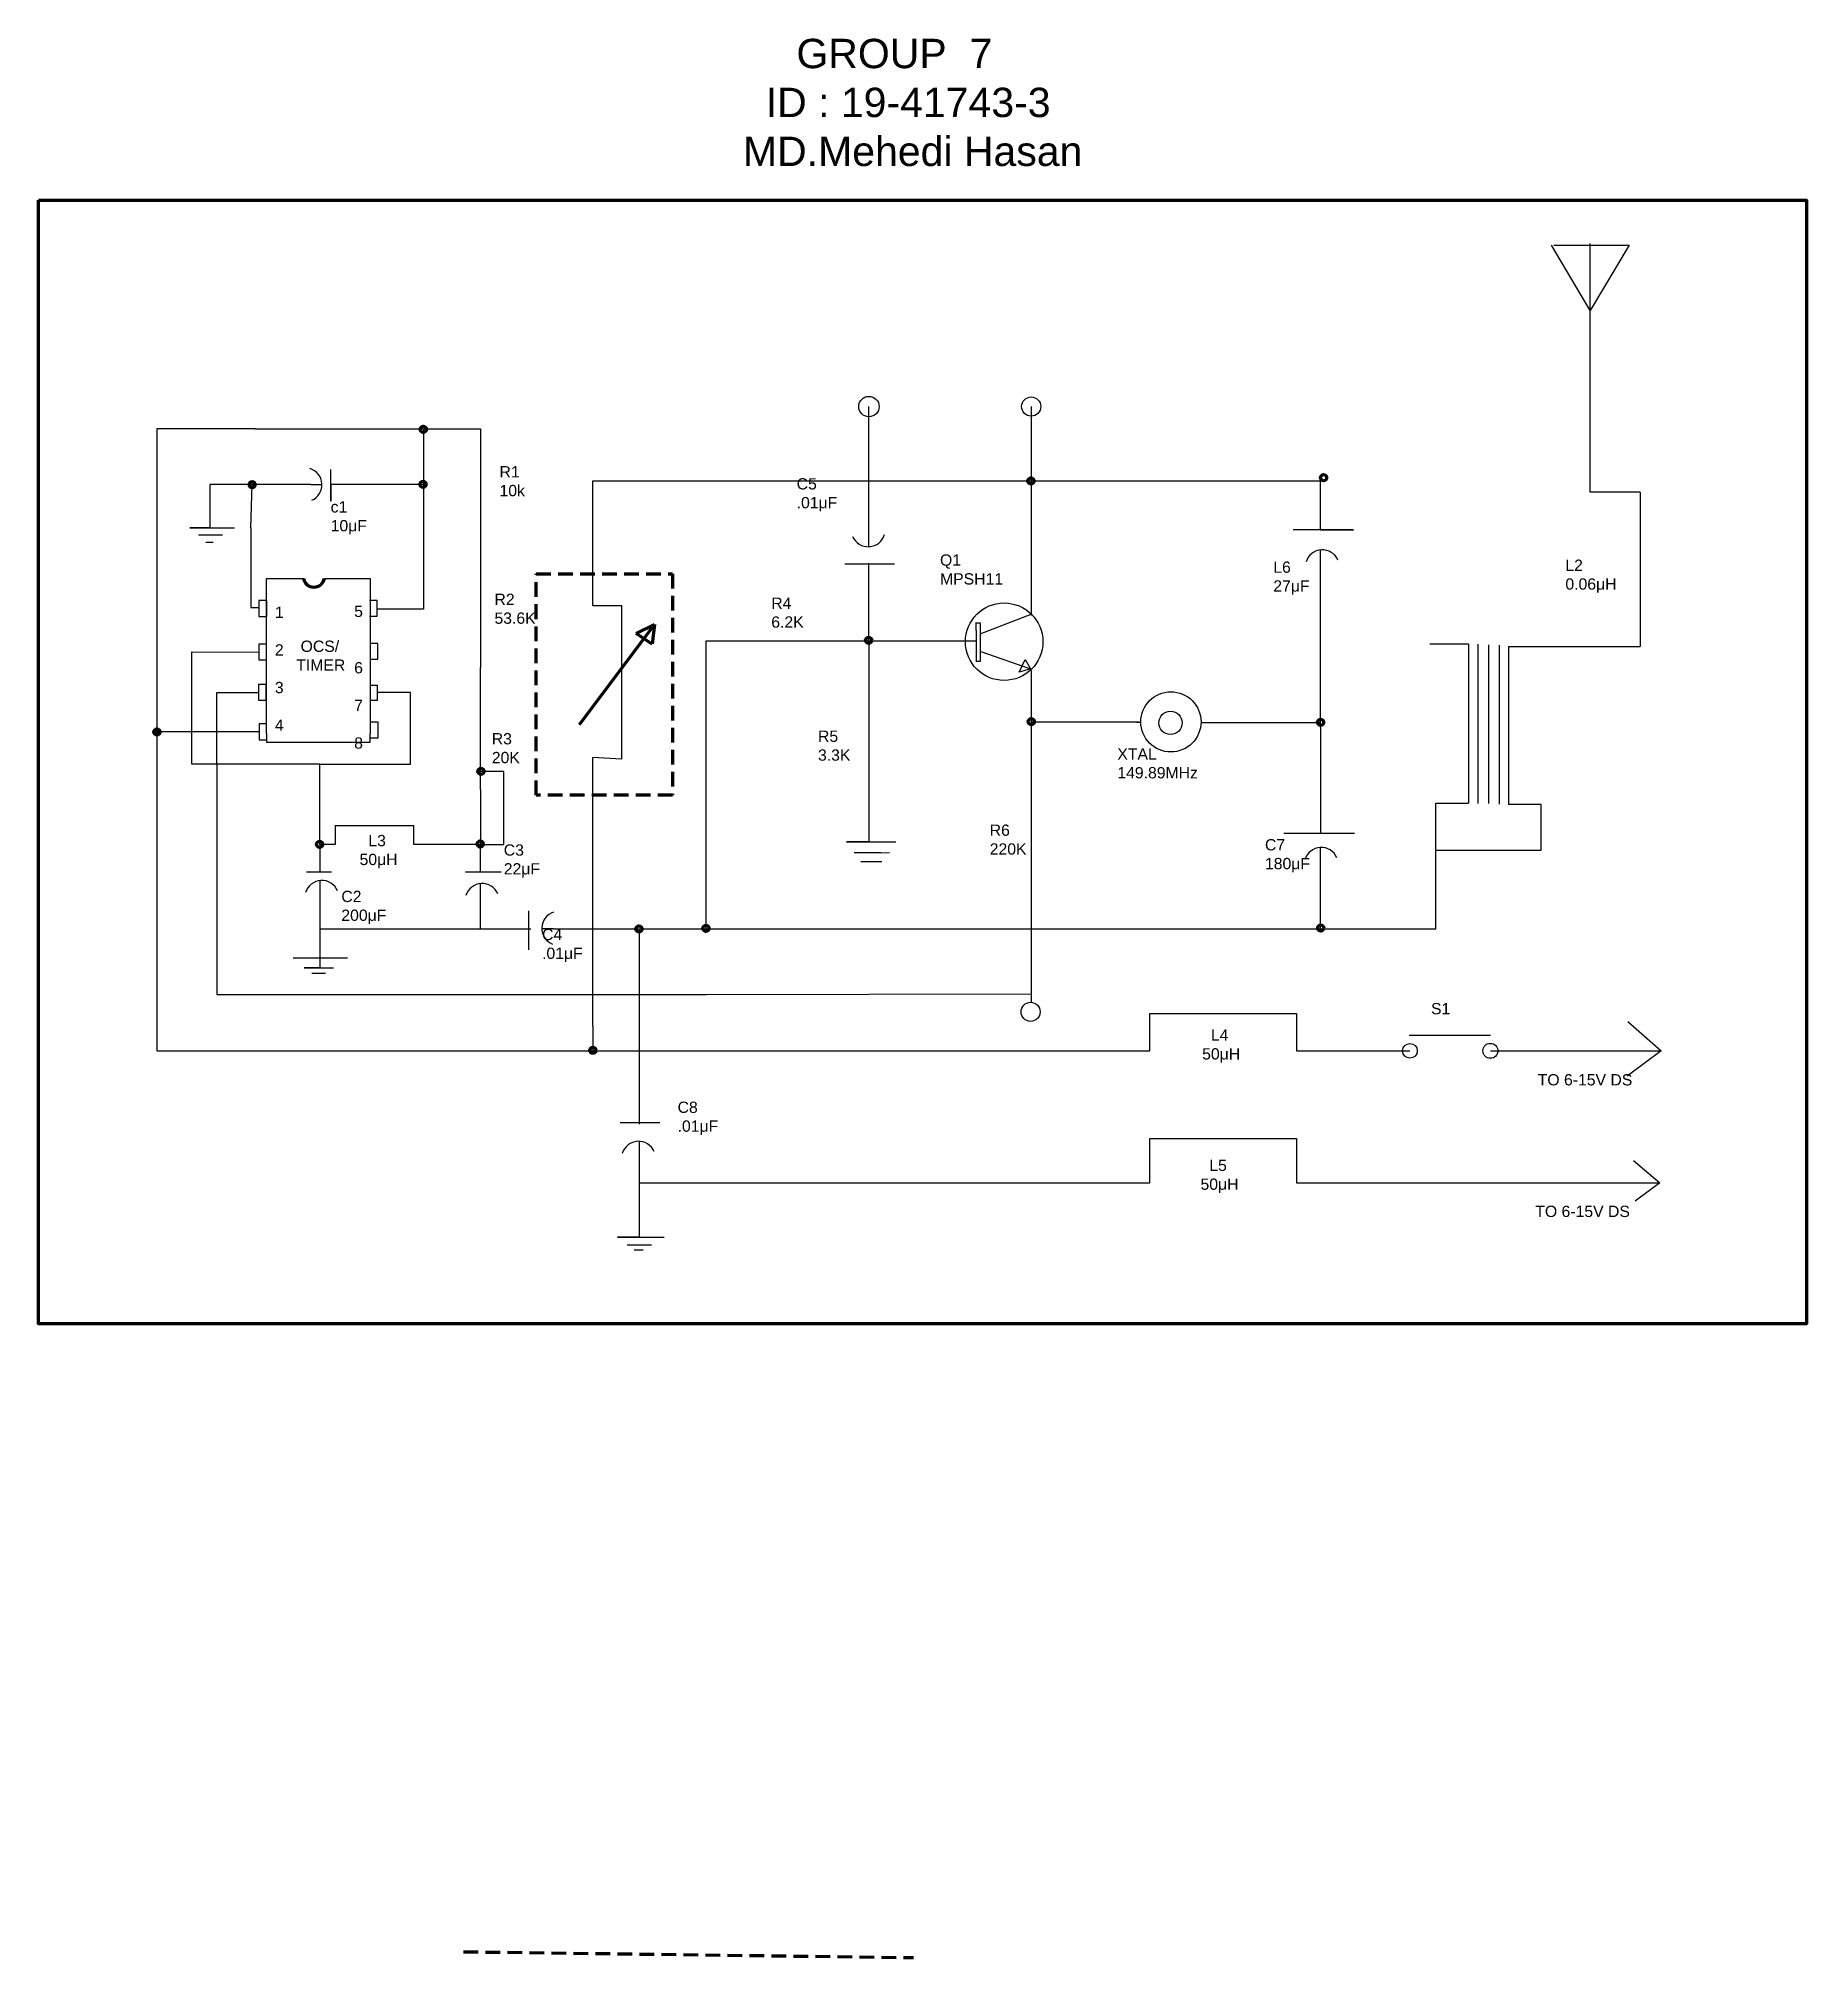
# Model space of a CAD drawing. Header units: inches. Extents: x 49 to 127.3, y -8.6 to 76.5.
import ezdxf

# ---------------------------------------------------------------- set-up
doc = ezdxf.new("R2010")
doc.units = ezdxf.units.IN
doc.header["$LTSCALE"] = 1.3
doc.header["$MEASUREMENT"] = 0
doc.linetypes.add('DASHED', pattern=[0.75, 0.5, -0.25])
doc.styles.get("Standard").update_dxf_attribs({"font": 'arial.ttf'})
doc.linetypes.add('ZIGZAG', pattern='A,0.0001,-0.2,[131,ltypeshp.shx,S=0.2,R=0,X=-0.2,Y=0],-0.4,[131,ltypeshp.shx,S=0.2,R=180,X=0.2,Y=0],-0.2', length=0.8001)

msp = doc.modelspace()

# ---------------------------------------------------------------- linework, layer by layer
for p, q in [((117.754, 64.406), (116.053, 67.294)), ((116.149, 67.294), (119.488, 67.294)), ((119.488, 67.294), (117.754, 64.406)), ((117.765, 56.363), (117.765, 67.374)), ((85.808, 53.964), (85.808, 60.15)), ((92.996, 60.15), (92.996, 50.89)), ((58.627, 59.16), (54.265, 59.16)), ((54.265, 59.16), (54.265, 32.698)), ((58.627, 59.16), (66.07, 59.16)), ((66.07, 59.16), (68.595, 59.16)), ((66.07, 59.16), (66.07, 56.702)), ((68.595, 59.16), (68.595, 57.963)), ((61.962, 55.955), (61.962, 57.366)), ((58.478, 56.702), (56.606, 56.702)), ((56.606, 56.702), (56.606, 54.78)), ((58.426, 54.78), (58.478, 56.702)), ((61.079, 56.702), (58.478, 56.702)), ((61.079, 56.702), (61.577, 56.702)), ((62.489, 56.692), (61.962, 56.692)), ((61.962, 56.692), (61.962, 55.955)), ((63.557, 56.702), (62.484, 56.702)), ((63.902, 56.702), (63.557, 56.702)), ((66.07, 56.702), (63.902, 56.702)), ((66.07, 56.702), (66.07, 51.169)), ((73.578, 51.332), (73.578, 56.863)), ((73.578, 56.863), (105.813, 56.863)), ((105.813, 54.689), (105.813, 56.863)), ((119.968, 56.363), (117.765, 56.363)), ((68.595, 55.343), (68.595, 51.687)), ((56.606, 54.78), (55.721, 54.78)), ((55.721, 54.78), (57.698, 54.78)), ((56.103, 54.468), (57.171, 54.468)), ((58.426, 54.78), (58.426, 51.244)), ((107.275, 54.689), (104.605, 54.689)), ((105.813, 54.689), (107.275, 54.689)), ((56.431, 54.14), (56.76, 54.14)), ((105.813, 45.943), (105.813, 53.796)), ((84.741, 53.179), (86.934, 53.179)), ((85.808, 49.773), (85.808, 53.205)), ((59.114, 51.244), (59.114, 52.535)), ((59.114, 52.535), (60.751, 52.535)), ((61.684, 52.535), (63.715, 52.535)), ((63.715, 52.535), (63.715, 45.658)), ((58.426, 51.244), (58.76, 51.244)), ((58.76, 51.241), (58.786, 51.241)), ((59.128, 51.556), (58.786, 51.556)), ((58.786, 51.556), (58.786, 51.204)), ((58.786, 51.198), (58.786, 50.856)), ((59.114, 46.881), (59.114, 51.244)), ((59.128, 50.856), (59.128, 51.556)), ((64.022, 51.565), (63.68, 51.565)), ((64.022, 51.223), (64.022, 51.565)), ((64.022, 50.865), (64.022, 51.217)), ((66.07, 51.169), (64.022, 51.169)), ((73.578, 51.332), (74.841, 51.332)), ((58.786, 50.856), (59.128, 50.856)), ((63.68, 50.865), (64.022, 50.865)), ((90.754, 50.559), (90.534, 50.559)), ((90.565, 50.229), (90.565, 50.59)), ((90.565, 50.229), (90.565, 49.191)), ((90.738, 50.087), (92.988, 50.952)), ((90.754, 48.877), (90.754, 50.559)), ((59.116, 49.63), (58.774, 49.63)), ((58.774, 49.63), (58.774, 49.277)), ((64.045, 49.659), (63.703, 49.659)), ((64.045, 49.317), (64.045, 49.659)), ((78.601, 37.011), (78.601, 49.773)), ((78.601, 49.773), (80.138, 49.773)), ((83.612, 49.773), (85.808, 49.773)), ((85.808, 49.773), (85.808, 48.176)), ((85.808, 49.773), (90.56, 49.773)), ((112.369, 49.627), (110.652, 49.627)), ((112.786, 49.621), (112.786, 42.571)), ((113.274, 42.571), (113.274, 49.601)), ((113.723, 49.582), (113.723, 42.531)), ((114.14, 49.517), (118.015, 49.517)), ((118.015, 49.517), (119.968, 49.517)), ((55.81, 49.142), (55.81, 49.285)), ((55.81, 49.285), (58.774, 49.272)), ((55.81, 44.312), (55.81, 49.142)), ((58.774, 49.272), (58.774, 48.93)), ((58.774, 48.93), (59.116, 48.93)), ((63.703, 48.959), (64.045, 48.959)), ((64.045, 48.959), (64.045, 49.312)), ((68.595, 45.908), (68.595, 48.582)), ((90.55, 48.877), (90.754, 48.877)), ((90.565, 49.191), (90.565, 48.845)), ((90.77, 49.301), (92.972, 48.531)), ((92.458, 48.386), (92.725, 48.949)), ((92.972, 48.531), (92.458, 48.386)), ((92.725, 48.949), (92.972, 48.531)), ((59.111, 47.837), (58.769, 47.837)), ((58.769, 47.837), (58.769, 47.485)), ((59.111, 47.137), (59.111, 47.837)), ((63.705, 47.81), (64.028, 47.81)), ((64.028, 47.81), (64.028, 47.134)), ((85.808, 48.176), (85.808, 46.713)), ((92.996, 48.455), (92.996, 46.18)), ((56.924, 47.157), (56.924, 47.482)), ((56.924, 47.482), (58.782, 47.482)), ((56.924, 44.312), (56.924, 47.157)), ((58.769, 47.479), (58.769, 47.137)), ((58.769, 47.137), (59.111, 47.137)), ((59.114, 45.658), (59.114, 46.881)), ((64.028, 47.134), (63.711, 47.134)), ((64.132, 47.482), (64.033, 47.482)), ((65.497, 47.481), (64.129, 47.481)), ((65.497, 44.312), (65.497, 47.481)), ((59.133, 46.092), (58.79, 46.092)), ((58.79, 46.092), (58.79, 45.739)), ((64.068, 46.174), (63.726, 46.174)), ((64.068, 45.832), (64.068, 46.174)), ((92.996, 46.18), (92.996, 42.628)), ((92.996, 46.18), (97.771, 46.18)), ((97.673, 46.168), (97.852, 46.168)), ((100.533, 46.153), (105.811, 46.153)), ((105.813, 45.943), (105.813, 41.249)), ((58.79, 45.734), (54.265, 45.734)), ((58.79, 45.734), (58.79, 45.392)), ((58.79, 45.392), (59.133, 45.392)), ((59.114, 45.658), (59.114, 45.276)), ((59.114, 45.276), (63.715, 45.276)), ((63.715, 45.276), (63.715, 45.658)), ((63.726, 45.474), (64.068, 45.474)), ((64.068, 45.474), (64.068, 45.826)), ((56.924, 44.312), (55.81, 44.312)), ((61.475, 44.312), (56.924, 44.312)), ((56.924, 44.312), (56.924, 34.098)), ((61.475, 40.753), (61.475, 44.312)), ((61.475, 44.312), (64.064, 44.312)), ((64.064, 44.312), (65.497, 44.312)), ((73.578, 32.698), (73.578, 44.603)), ((74.841, 44.523), (73.578, 44.603)), ((69.631, 43.985), (68.595, 43.985)), ((69.631, 40.753), (69.631, 43.985)), ((85.808, 43.386), (85.808, 40.872)), ((68.595, 43.179), (68.595, 40.753)), ((110.93, 37.011), (110.93, 42.578)), ((110.93, 42.578), (112.369, 42.578)), ((115.592, 42.517), (114.14, 42.517)), ((115.592, 40.495), (115.592, 42.517)), ((62.154, 41.594), (62.154, 40.753)), ((65.65, 40.753), (65.65, 41.594)), ((85.808, 40.872), (84.81, 40.872)), ((84.81, 40.872), (87.006, 40.872)), ((104.186, 41.249), (107.316, 41.249)), ((62.154, 40.753), (61.475, 40.753)), ((61.475, 40.753), (61.475, 39.524)), ((68.595, 40.753), (65.65, 40.753)), ((68.595, 39.524), (68.595, 40.753)), ((68.595, 40.753), (69.631, 40.753)), ((85.156, 40.398), (86.342, 40.398)), ((85.455, 39.987), (86.379, 39.987)), ((86.25, 40.372), (86.712, 40.398)), ((105.813, 37.011), (105.813, 40.605)), ((110.951, 40.495), (115.592, 40.495)), ((60.887, 39.529), (62.001, 39.529)), ((61.475, 39.146), (61.475, 37.011)), ((67.928, 39.529), (69.519, 39.529)), ((92.996, 39.954), (92.996, 34.127)), ((68.595, 37.011), (68.595, 39.026)), ((70.726, 37.804), (70.726, 36.084)), ((61.475, 37.011), (68.595, 37.011)), ((61.475, 37.011), (61.475, 35.284)), ((68.595, 37.011), (70.835, 37.011)), ((71.833, 37.011), (71.327, 37.011)), ((71.833, 37.011), (75.626, 37.011)), ((75.626, 37.011), (78.601, 37.011)), ((75.626, 37.011), (75.626, 28.353)), ((78.601, 37.011), (108.888, 37.011)), ((108.888, 37.011), (110.93, 37.011)), ((60.299, 35.724), (62.714, 35.724)), ((61.475, 35.284), (60.782, 35.284)), ((60.782, 35.284), (62.085, 35.284)), ((61.123, 35.045), (61.728, 35.045)), ((56.924, 34.098), (76.596, 34.098)), ((76.596, 34.098), (78.601, 34.098)), ((78.601, 34.098), (92.996, 34.127)), ((92.996, 34.127), (92.996, 33.776)), ((98.252, 32.338), (98.252, 33.265)), ((104.747, 33.265), (104.747, 31.606)), ((54.265, 32.698), (54.265, 31.606)), ((73.578, 32.698), (73.578, 31.578)), ((98.252, 31.606), (98.252, 32.338)), ((119.427, 32.899), (120.912, 31.606)), ((54.265, 31.606), (98.252, 31.606)), ((104.747, 31.606), (109.777, 31.606)), ((109.739, 32.296), (113.345, 32.296)), ((113.342, 31.606), (120.912, 31.606)), ((120.912, 31.606), (119.403, 30.482)), ((74.789, 28.433), (76.548, 28.433)), ((75.626, 27.57), (75.626, 25.759)), ((98.252, 25.759), (98.252, 27.717)), ((104.747, 27.717), (104.747, 25.759)), ((119.679, 26.747), (120.846, 25.759)), ((75.626, 25.759), (98.252, 25.759)), ((75.626, 25.759), (75.626, 23.348)), ((104.747, 25.759), (120.846, 25.759)), ((120.846, 25.759), (119.754, 24.942)), ((75.626, 23.348), (74.665, 23.348)), ((74.665, 23.348), (76.733, 23.348)), ((75.099, 23.017), (76.175, 23.017)), ((75.41, 22.79), (75.803, 22.79))]:
    msp.add_line(p, q)
at = {"linetype": 'ZIGZAG'}
for p, q in [((68.595, 57.963), (68.595, 55.343)), ((119.968, 56.363), (119.968, 49.517)), ((68.595, 51.687), (68.595, 48.582)), ((74.841, 51.332), (74.841, 44.523)), ((80.138, 49.773), (83.612, 49.773)), ((112.369, 49.627), (112.369, 42.578)), ((114.14, 49.517), (114.14, 42.517)), ((85.808, 46.713), (85.808, 43.386)), ((68.595, 43.179), (68.595, 45.908)), ((92.996, 42.628), (92.996, 39.954)), ((62.154, 41.594), (65.65, 41.594)), ((98.252, 33.265), (104.747, 33.265)), ((98.252, 27.717), (104.747, 27.717))]:
    msp.add_line(p, q, dxfattribs=at)
at = {"lineweight": 100}
for p, q in [((72.98, 46.063), (76.314, 50.494)), ((75.492, 50.098), (76.314, 50.494)), ((76.314, 50.494), (76.204, 49.63)), ((76.204, 49.63), (75.492, 50.098)), ((71.327, 37.011), (71.327, 37.011))]:
    msp.add_line(p, q, dxfattribs=at)
at = {"linetype": 'DASHED', "lineweight": 100}
msp.add_line((67.848, -8.31), (87.788, -8.569), dxfattribs=at)
at = {"lineweight": 100}
msp.add_lwpolyline([(49.013, 69.288), (127.349, 69.288), (127.349, 19.51), (49.013, 19.51)], close=True, dxfattribs=at)
at = {"linetype": 'DASHED', "lineweight": 100}
msp.add_lwpolyline([(71.063, 52.741), (77.104, 52.741), (77.104, 42.938), (71.063, 42.938)], close=True, dxfattribs=at)
for centre, radius in [((85.808, 60.15), 0.453), ((92.996, 60.15), 0.424), ((91.798, 49.733), 1.717), ((99.186, 46.18), 1.334), ((99.167, 46.135), 0.517), ((92.971, 33.334), 0.422), ((109.777, 31.606), 0.326), ((113.342, 31.606), 0.331)]:
    msp.add_circle(centre, radius)
at = {"lineweight": 100}
for centre, radius in [((66.067, 59.142), 0.135), ((92.985, 56.856), 0.135), ((105.948, 56.998), 0.135), ((58.484, 56.69), 0.135), ((66.055, 56.704), 0.135), ((85.796, 49.797), 0.135), ((92.998, 46.194), 0.135), ((105.815, 46.16), 0.135), ((54.265, 45.734), 0.135), ((54.265, 45.734), 0.1), ((54.265, 45.734), 0.0583), ((54.265, 45.734), 0.00405), ((68.619, 43.987), 0.135), ((61.47, 40.749), 0.135), ((68.586, 40.769), 0.135), ((75.618, 37.007), 0.135), ((78.586, 37.028), 0.135), ((105.823, 37.043), 0.135), ((73.577, 31.634), 0.135)]:
    msp.add_circle(centre, radius, dxfattribs=at)
for centre, start, end in [((60.826, 56.687), 293.0857, 73.56326), ((85.778, 54.692), 203.0857, 343.56326), ((105.895, 53.053), 23.0857, 163.56326), ((105.848, 39.866), 23.0857, 163.56326), ((61.572, 38.403), 23.0857, 163.56326), ((68.676, 38.268), 23.0857, 163.56326), ((72.069, 37.031), 107.84174, 248.3193), ((75.602, 26.847), 23.0857, 163.56326)]:
    msp.add_arc(centre, 0.751, start, end)
msp.add_arc((61.218, 52.625), 0.475, 190.9412, 349.0588, dxfattribs=at)

# ---------------------------------------------------------------- texts
at = {"lineweight": 100, "attachment_point": 1}
for s, width, insert, char_height in [(' {\\H2.5x;     \\H1.6x; \\H1.625x;   GROUP  7\\P   ID : 19-41743-3\\P MD.Mehedi Hasan}', 35.80232, (79.723, 76.443), 0.2), ('R1\\P10k', 1.43289, (69.442, 57.511), 0.5), (' C5\\P.01μF', 0.76175, (82.607, 56.977), 0.5), ('c1\\P10μF', 2.26234, (61.962, 55.955), 0.5), ('Q1\\PMPSH11', 2.72692, (88.957, 53.6), 0.5), ('L6\\P27μF', 2.72692, (103.721, 53.285), 0.5), ('L2\\P0.06μH', 2.72692, (116.662, 53.371), 0.5), ('1\\P\\P2\\P\\P3\\P\\P4', 5.87017, (59.49, 51.286), 0.5), ('{\\H2.5x;5\\P\\P\\P6\\P\\P7\\P\\P8}', 6.47005, (63.004, 51.329), 0.2), ('R2\\P53.6K', 3.7615, (69.218, 51.859), 0.5), ('R4\\P6.2K', 2.72692, (81.481, 51.688), 0.5), (' OCS/\\PTIMER', 12.63134, (60.437, 49.781), 0.5), ('R3\\P20K', 2.72692, (69.1, 45.683), 0.5), ('R5\\P3.3K', 2.72692, (83.552, 45.794), 0.5), ('  L3\\P50μH', 5.40697, (63.243, 41.17), 0.5), ('R6\\P220K', 2.72692, (91.159, 41.632), 0.5), (' C7\\P180μF', 0.76175, (103.353, 40.986), 0.5), (' C3\\P22μF', 0.76175, (69.631, 40.753), 0.5), ('C2\\P200μF', 2.64477, (62.435, 38.697), 0.5), (' C4\\P.01μF', 0.76175, (71.327, 37.011), 0.5), ('S1', 2.85063, (110.709, 33.724), 0.5), ('  L4\\P50μH', 2.72692, (100.569, 32.555), 0.5), ('TO 6-15V DS', 8.7684, (115.436, 30.574), 0.5), (' C8\\P.01μF', 0.76175, (77.331, 29.355), 0.5), ('  L5\\P50μH', 2.72692, (100.497, 26.782), 0.5), ('TO 6-15V DS', 8.7684, (115.328, 24.743), 0.5)]:
    msp.add_mtext_dynamic_manual_height_columns(s, width=width, gutter_width=1, heights=[0], dxfattribs=dict(at, insert=insert, char_height=char_height))
at = {"lineweight": 100, "insert": (96.812, 45.01), "char_height": 0.5, "width": 2.74569, "attachment_point": 1}
msp.add_mtext('XTAL\\P149.89MHz', dxfattribs=at)

doc.saveas('drawing.dxf')
